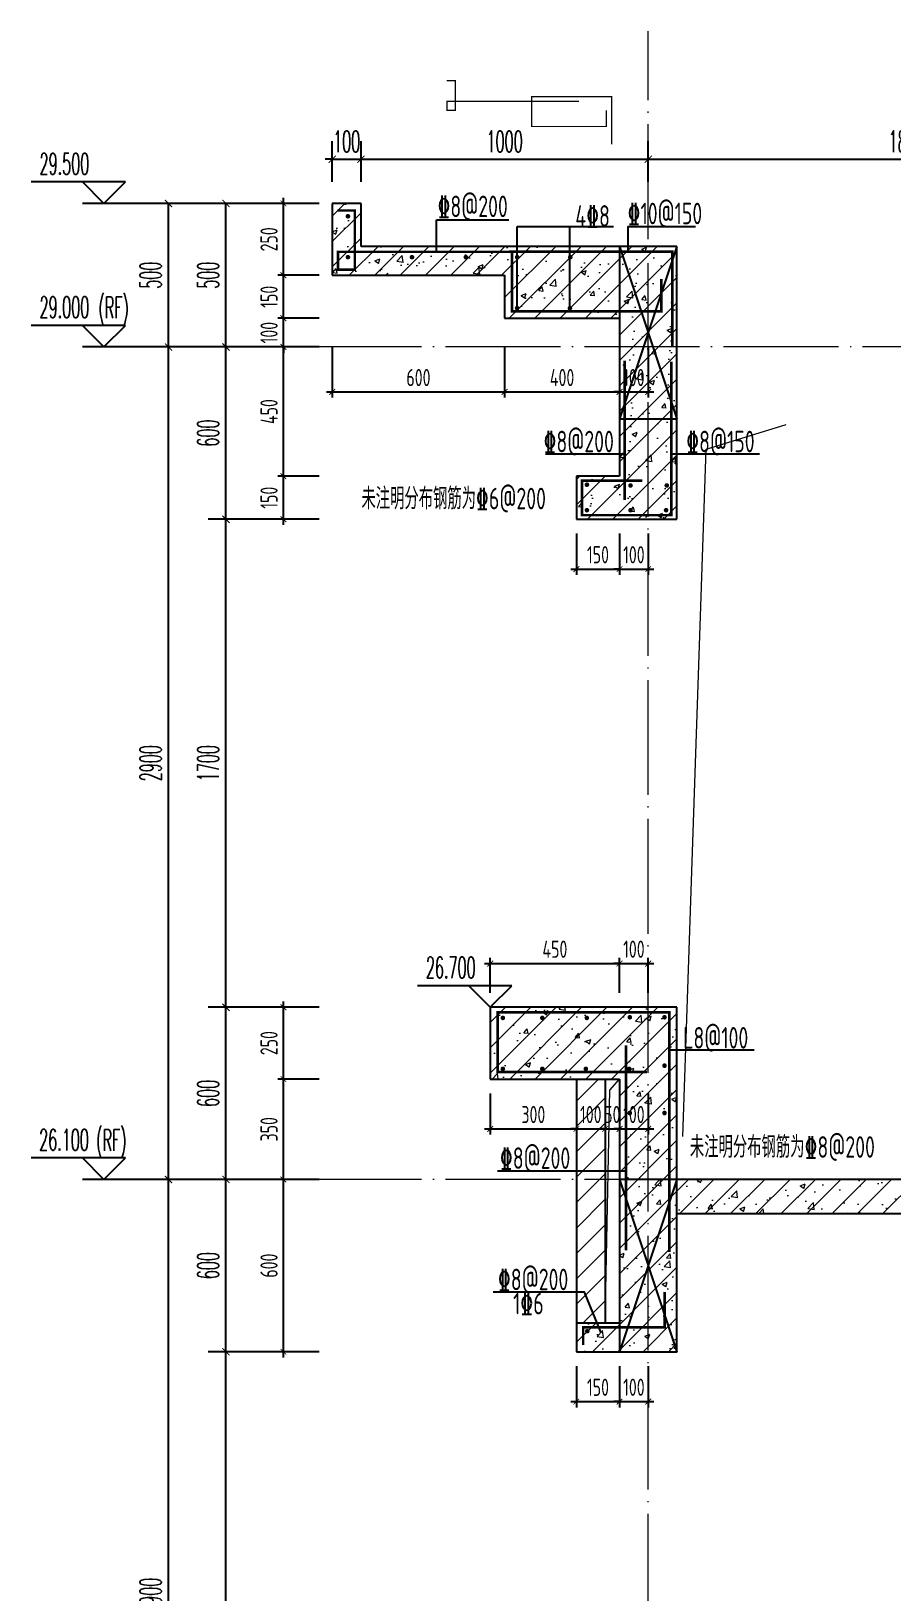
# Model space of a CAD drawing. Extents: x 826826 to 1642106, y -156213 to 399140.
# Drawn here: x 1521143 to 1524139, y 300830 to 306266 of the extents above; entities that cross this region are included whole.
import ezdxf

# ---------------------------------------------------------------- set-up
doc = ezdxf.new("R2010")
doc.units = 0
doc.header["$LTSCALE"] = 1000
doc.linetypes.add('DOTE', pattern=[2.42, 2, -0.2, 0.02, -0.2])
doc.layers.get('0').update_dxf_attribs({"linetype": 'CONTINUOUS'})
doc.layers.get('DEFPOINTS').update_dxf_attribs({"linetype": 'CONTINUOUS'})
for name, color, linetype in [('DIM', 2, 'CONTINUOUS'), ('DIM_ELEV', 3, 'CONTINUOUS'), ('PUB_DIM', 3, 'CONTINUOUS'), ('PUB_TEXT', 2, 'CONTINUOUS'), ('REIN', 6, 'CONTINUOUS'), ('S-大样-砼线', 7, 'CONTINUOUS'), ('S-引出线', 40, 'CONTINUOUS'), ('TEXT', 2, 'CONTINUOUS'), ('WALL', 5, 'CONTINUOUS')]:
    doc.layers.add(name, color=color, linetype=linetype)
for name, color, linetype, lineweight in [('DOTE', 251, 'DOTE', 9), ('PUB_HATCH', 8, 'CONTINUOUS', 9), ('立面-洞口示意', 152, 'CONTINUOUS', 13)]:
    doc.layers.add(name, color=color, linetype=linetype, lineweight=lineweight)
doc.styles.add('_TCH_DIM', font='SIMPLEX.shx', dxfattribs={"width": 0.7, "bigfont": 'GBCBIG.shx'})
doc.styles.add('_TCH_DIM_T3', font='SIMPLEX.shx', dxfattribs={"width": 0.494118, "bigfont": 'GBCBIG.shx'})
doc.styles.add('TSSD_DIMENSION', font='Tssdeng.shx', dxfattribs={"width": 0.7, "bigfont": 'tssdchn.shx'})
doc.styles.add('TSSD_REIN', font='tssdeng.shx', dxfattribs={"width": 0.7, "height": 300, "bigfont": 'tssdchn.shx'})
doc.dimstyles.new('_TCH_ARCH&&25', dxfattribs={"dimtxt": 74.375, "dimasz": 25, "dimexe": 62.5, "dimexo": 75, "dimgap": 25, "dimtad": 1, "dimdec": 0, "dimzin": 0, "dimdsep": 46, "dimtxsty": '_TCH_DIM_T3', "dimblk": 'ARCHTICK', "dimcen": 0.09, "dimclrt": 7, "dimazin": 0, "dimtfac": 1, "dimtdec": 0, "dimtix": 1, "dimtmove": 2, "dimatfit": 3, "dimldrblk": 'ARCHTICK', "dimfxl": 0, "dimtolj": 1, "dimtzin": 0, "dimarcsym": 0})
doc.dimstyles.new('TSSD_20_20', dxfattribs={"dimtxt": 60, "dimasz": 20, "dimexe": 20, "dimexo": 50, "dimgap": 20, "dimtad": 1, "dimdec": 0, "dimzin": 0, "dimdsep": 46, "dimtxsty": 'TSSD_DIMENSION', "dimblk": 'ARCHTICK', "dimblk1": 'ARCHTICK', "dimblk2": 'ARCHTICK', "dimcen": 0, "dimdle": 20, "dimclrt": 7, "dimadec": 0, "dimazin": 0, "dimtfac": 1, "dimtdec": 0, "dimtix": 1, "dimtmove": 2, "dimatfit": 3, "dimfxl": 0, "dimtolj": 1, "dimtzin": 0, "dimarcsym": 0})
pattern_1 = [(45, (689015.794, 456209.414), (-44.194174, 44.194174), []), (50, (689015.8, 456209.41), (179.315046, -15.688034), [18.75, -206.25]), (355, (689015.8, 456209.41), (-34.687833, 188.048033), [15, -165]), (100.4514, (689030.74, 456208.1), (144.627345, 172.359886), [15.935047, -175.285528]), (46.1842, (689015.8, 456259.41), (266.81026, -41.379754), [28.125, -309.375]), (96.6356, (689038.03, 456255.97), (233.66568, 243.52947), [23.90257, -262.92825]), (351.1842, (689015.8, 456259.41), (233.66549, 243.52965), [22.5, -247.5]), (21, (689040.8, 456246.91), (149.226763, -100.654723), [18.75, -206.25]), (326, (689040.8, 456246.91), (60.828833, 181.28751), [15, -165]), (71.4514, (689053.23, 456238.53), (210.055657, 80.632624), [15.935047, -175.285528]), (37.5, (689015.794, 456209.414), (3.039964, 83.2234635), [0, -163, 0, -167.5, 0, -165.625]), (7.5, (689015.79, 456209.41), (65.767384, 98.602928), [0, -95.5, 0, -159.25, 0, -63.125]), (327.5, (688960.044, 456209.414), (133.455609, -5.638718), [0, -62.5, 0, -195, 0, -258.75]), (317.5, (688935.04, 456209.41), (145.796542, 25.026246), [0, -81.25, 0, -129.5, 0, -183.75])]

# ---------------------------------------------------------------- blocks, each defined once
blk = doc.blocks.new('A$C5C8026AD')
at = {"layer": 'DIM_ELEV'}
for p, q in [((-150, 9275), (-478, 9275)), ((-225, 9200), (-300, 9275)), ((-225, 9200), (-150, 9275)), ((200, 9200), (-300, 9200)), ((-150, 8775), (-478, 8775)), ((-225, 8700), (-300, 8775)), ((-225, 8700), (-150, 8775)), ((200, 8700), (-300, 8700)), ((-150, 5875), (-478, 5875)), ((-225, 5800), (-300, 5875)), ((-225, 5800), (-150, 5875)), ((200, 5800), (-300, 5800))]:
    blk.add_line(p, q, dxfattribs=at)
at = {"layer": 'PUB_TEXT', "style": '_TCH_DIM', "width": 0.494118}
for s, p in [('29.500', (-449.1, 9301.3)), ('29.000', (-449.1, 8801.3)), ('(RF)', (-243.7, 8800)), ('(RF)', (-251.8, 5900)), ('26.100', (-450.5, 5901.3))]:
    blk.add_text(s, height=74.38, dxfattribs=at).set_placement(p)
blk = doc.blocks.new('_ArchTick')
at = {"color": 0, "linetype": 'ByBlock', "const_width": 0.15}
blk.add_lwpolyline([(-0.5, -0.5), (0.5, 0.5)], dxfattribs=at)
blk = doc.blocks.new('*D1972')
at = {"layer": 'DEFPOINTS', "color": 0}
for p in [(1523041, 304566.4), (1523191, 304566.4), (1523191, 304392.7)]:
    blk.add_point(p, dxfattribs=at)
at = {"layer": 'DIM', "color": 0, "lineweight": -2}
for p, q in [((1523041, 304516.4), (1523041, 304372.7)), ((1523191, 304516.4), (1523191, 304372.7)), ((1523021, 304392.7), (1523211, 304392.7))]:
    blk.add_line(p, q, dxfattribs=at)
at = {"layer": 'DIM', "color": 0, "lineweight": -2, "xscale": 20, "yscale": 20, "zscale": 20, "rotation": 180}
blk.add_blockref('_ArchTick', (1523041, 304392.7), dxfattribs=at)
at = {"layer": 'DIM', "color": 0, "lineweight": -2, "xscale": 20, "yscale": 20, "zscale": 20}
blk.add_blockref('_ArchTick', (1523191, 304392.7), dxfattribs=at)
at = {"layer": 'DIM', "color": 7, "insert": (1523116, 304442.7), "char_height": 60, "attachment_point": 5, "style": 'TSSD_DIMENSION'}
blk.add_mtext('\\A1;150', dxfattribs=at)
blk = doc.blocks.new('*D1973')
at = {"layer": 'DEFPOINTS', "color": 0}
for p in [(1523191, 304566.4), (1523291, 304566.4), (1523291, 304392.7)]:
    blk.add_point(p, dxfattribs=at)
at = {"layer": 'DIM', "color": 0, "lineweight": -2}
for p, q in [((1523191, 304516.4), (1523191, 304372.7)), ((1523291, 304516.4), (1523291, 304372.7)), ((1523191, 304392.7), (1523171, 304392.7)), ((1523191, 304392.7), (1523291, 304392.7)), ((1523291, 304392.7), (1523311, 304392.7))]:
    blk.add_line(p, q, dxfattribs=at)
at = {"layer": 'DIM', "color": 0, "lineweight": -2, "xscale": 20, "yscale": 20, "zscale": 20}
blk.add_blockref('_ArchTick', (1523191, 304392.7), dxfattribs=at)
at = {"layer": 'DIM', "color": 0, "lineweight": -2, "xscale": 20, "yscale": 20, "zscale": 20, "rotation": 180}
blk.add_blockref('_ArchTick', (1523291, 304392.7), dxfattribs=at)
at = {"layer": 'DIM', "color": 7, "insert": (1523241, 304442.7), "char_height": 60, "attachment_point": 5, "style": 'TSSD_DIMENSION'}
blk.add_mtext('\\A1;100', dxfattribs=at)
blk = doc.blocks.new('*D1974')
at = {"layer": 'DEFPOINTS', "color": 0}
for p in [(1522291, 305820.5), (1522191, 305666.4), (1522291, 305666.4)]:
    blk.add_point(p, dxfattribs=at)
at = {"layer": 'PUB_DIM', "color": 0, "lineweight": -2}
for p, q in [((1522191, 305741.4), (1522191, 305883)), ((1522291, 305741.4), (1522291, 305883)), ((1522191, 305820.5), (1522166, 305820.5)), ((1522191, 305820.5), (1522291, 305820.5)), ((1522291, 305820.5), (1522316, 305820.5))]:
    blk.add_line(p, q, dxfattribs=at)
at = {"layer": 'PUB_DIM', "color": 0, "lineweight": -2, "xscale": 25, "yscale": 25, "zscale": 25}
blk.add_blockref('_ArchTick', (1522191, 305820.5), dxfattribs=at)
at = {"layer": 'PUB_DIM', "color": 0, "lineweight": -2, "xscale": 25, "yscale": 25, "zscale": 25, "rotation": 180}
blk.add_blockref('_ArchTick', (1522291, 305820.5), dxfattribs=at)
at = {"layer": 'PUB_DIM', "color": 7, "insert": (1522241, 305882.7), "char_height": 74.38, "attachment_point": 5, "style": '_TCH_DIM_T3'}
blk.add_mtext('\\A1;100', dxfattribs=at)
blk = doc.blocks.new('*D1975')
at = {"layer": 'DEFPOINTS', "color": 0}
for p in [(1523291, 305820.5), (1522291, 305666.4), (1523291, 305666.4)]:
    blk.add_point(p, dxfattribs=at)
at = {"layer": 'PUB_DIM', "color": 0, "lineweight": -2}
for p, q in [((1522291, 305741.4), (1522291, 305883)), ((1523291, 305741.4), (1523291, 305883)), ((1522291, 305820.5), (1523291, 305820.5))]:
    blk.add_line(p, q, dxfattribs=at)
at = {"layer": 'PUB_DIM', "color": 0, "lineweight": -2, "xscale": 25, "yscale": 25, "zscale": 25, "rotation": 180}
blk.add_blockref('_ArchTick', (1522291, 305820.5), dxfattribs=at)
at = {"layer": 'PUB_DIM', "color": 0, "lineweight": -2, "xscale": 25, "yscale": 25, "zscale": 25}
blk.add_blockref('_ArchTick', (1523291, 305820.5), dxfattribs=at)
at = {"layer": 'PUB_DIM', "color": 7, "insert": (1522791, 305882.7), "char_height": 74.38, "attachment_point": 5, "style": '_TCH_DIM_T3'}
blk.add_mtext('\\A1;1000', dxfattribs=at)
blk = doc.blocks.new('*D1976')
at = {"layer": 'DEFPOINTS', "color": 0}
for p in [(1525091, 305820.5), (1523291, 305666.4), (1525091, 305666.4)]:
    blk.add_point(p, dxfattribs=at)
at = {"layer": 'PUB_DIM', "color": 0, "lineweight": -2}
for p, q in [((1523291, 305741.4), (1523291, 305883)), ((1525091, 305741.4), (1525091, 305883)), ((1523291, 305820.5), (1525091, 305820.5))]:
    blk.add_line(p, q, dxfattribs=at)
at = {"layer": 'PUB_DIM', "color": 0, "lineweight": -2, "xscale": 25, "yscale": 25, "zscale": 25, "rotation": 180}
blk.add_blockref('_ArchTick', (1523291, 305820.5), dxfattribs=at)
at = {"layer": 'PUB_DIM', "color": 0, "lineweight": -2, "xscale": 25, "yscale": 25, "zscale": 25}
blk.add_blockref('_ArchTick', (1525091, 305820.5), dxfattribs=at)
at = {"layer": 'PUB_DIM', "color": 7, "insert": (1524191, 305882.7), "char_height": 74.38, "attachment_point": 5, "style": '_TCH_DIM_T3'}
blk.add_mtext('\\A1;1800', dxfattribs=at)
blk = doc.blocks.new('*D1977')
at = {"layer": 'DEFPOINTS', "color": 0}
for p in [(1522191, 305216.4), (1522791, 305216.4), (1522791, 305009.9)]:
    blk.add_point(p, dxfattribs=at)
at = {"layer": 'DIM', "color": 0, "lineweight": -2}
for p, q in [((1522191, 305166.4), (1522191, 304989.9)), ((1522791, 305166.4), (1522791, 304989.9)), ((1522171, 305009.9), (1522811, 305009.9))]:
    blk.add_line(p, q, dxfattribs=at)
at = {"layer": 'DIM', "color": 0, "lineweight": -2, "xscale": 20, "yscale": 20, "zscale": 20, "rotation": 180}
blk.add_blockref('_ArchTick', (1522191, 305009.9), dxfattribs=at)
at = {"layer": 'DIM', "color": 0, "lineweight": -2, "xscale": 20, "yscale": 20, "zscale": 20}
blk.add_blockref('_ArchTick', (1522791, 305009.9), dxfattribs=at)
at = {"layer": 'DIM', "color": 7, "insert": (1522491, 305059.9), "char_height": 60, "attachment_point": 5, "style": 'TSSD_DIMENSION'}
blk.add_mtext('\\A1;600', dxfattribs=at)
blk = doc.blocks.new('*D1978')
at = {"layer": 'DEFPOINTS', "color": 0}
for p in [(1522791, 305216.4), (1523191, 305216.4), (1523191, 305009.9)]:
    blk.add_point(p, dxfattribs=at)
at = {"layer": 'DIM', "color": 0, "lineweight": -2}
for p, q in [((1522791, 305166.4), (1522791, 304989.9)), ((1523191, 305166.4), (1523191, 304989.9)), ((1522771, 305009.9), (1523211, 305009.9))]:
    blk.add_line(p, q, dxfattribs=at)
at = {"layer": 'DIM', "color": 0, "lineweight": -2, "xscale": 20, "yscale": 20, "zscale": 20, "rotation": 180}
blk.add_blockref('_ArchTick', (1522791, 305009.9), dxfattribs=at)
at = {"layer": 'DIM', "color": 0, "lineweight": -2, "xscale": 20, "yscale": 20, "zscale": 20}
blk.add_blockref('_ArchTick', (1523191, 305009.9), dxfattribs=at)
at = {"layer": 'DIM', "color": 7, "insert": (1522991, 305059.9), "char_height": 60, "attachment_point": 5, "style": 'TSSD_DIMENSION'}
blk.add_mtext('\\A1;400', dxfattribs=at)
blk = doc.blocks.new('*D1979')
at = {"layer": 'DEFPOINTS', "color": 0}
for p in [(1523191, 305216.4), (1523291, 305216.4), (1523291, 305009.9)]:
    blk.add_point(p, dxfattribs=at)
at = {"layer": 'DIM', "color": 0, "lineweight": -2}
for p, q in [((1523191, 305166.4), (1523191, 304989.9)), ((1523291, 305166.4), (1523291, 304989.9)), ((1523191, 305009.9), (1523171, 305009.9)), ((1523191, 305009.9), (1523291, 305009.9)), ((1523291, 305009.9), (1523311, 305009.9))]:
    blk.add_line(p, q, dxfattribs=at)
at = {"layer": 'DIM', "color": 0, "lineweight": -2, "xscale": 20, "yscale": 20, "zscale": 20}
blk.add_blockref('_ArchTick', (1523191, 305009.9), dxfattribs=at)
at = {"layer": 'DIM', "color": 0, "lineweight": -2, "xscale": 20, "yscale": 20, "zscale": 20, "rotation": 180}
blk.add_blockref('_ArchTick', (1523291, 305009.9), dxfattribs=at)
at = {"layer": 'DIM', "color": 7, "insert": (1523241, 305059.9), "char_height": 60, "attachment_point": 5, "style": 'TSSD_DIMENSION'}
blk.add_mtext('\\A1;100', dxfattribs=at)
blk = doc.blocks.new('*D1980')
at = {"layer": 'DEFPOINTS', "color": 0}
for p in [(1523191, 303018.7), (1522741, 302866.4), (1523191, 302866.4)]:
    blk.add_point(p, dxfattribs=at)
at = {"layer": 'DIM', "color": 0, "lineweight": -2}
for p, q in [((1522721, 303018.7), (1523211, 303018.7)), ((1522741, 302916.4), (1522741, 303038.7)), ((1523191, 302916.4), (1523191, 303038.7))]:
    blk.add_line(p, q, dxfattribs=at)
at = {"layer": 'DIM', "color": 0, "lineweight": -2, "xscale": 20, "yscale": 20, "zscale": 20, "rotation": 180}
blk.add_blockref('_ArchTick', (1522741, 303018.7), dxfattribs=at)
at = {"layer": 'DIM', "color": 0, "lineweight": -2, "xscale": 20, "yscale": 20, "zscale": 20}
blk.add_blockref('_ArchTick', (1523191, 303018.7), dxfattribs=at)
at = {"layer": 'DIM', "color": 7, "insert": (1522966, 303068.7), "char_height": 60, "attachment_point": 5, "style": 'TSSD_DIMENSION'}
blk.add_mtext('\\A1;450', dxfattribs=at)
blk = doc.blocks.new('*D1981')
at = {"layer": 'DEFPOINTS', "color": 0}
for p in [(1523291, 303018.7), (1523191, 302866.4), (1523291, 302866.4)]:
    blk.add_point(p, dxfattribs=at)
at = {"layer": 'DIM', "color": 0, "lineweight": -2}
for p, q in [((1523191, 303018.7), (1523171, 303018.7)), ((1523191, 302916.4), (1523191, 303038.7)), ((1523191, 303018.7), (1523291, 303018.7)), ((1523291, 302916.4), (1523291, 303038.7)), ((1523291, 303018.7), (1523311, 303018.7))]:
    blk.add_line(p, q, dxfattribs=at)
at = {"layer": 'DIM', "color": 0, "lineweight": -2, "xscale": 20, "yscale": 20, "zscale": 20}
blk.add_blockref('_ArchTick', (1523191, 303018.7), dxfattribs=at)
at = {"layer": 'DIM', "color": 0, "lineweight": -2, "xscale": 20, "yscale": 20, "zscale": 20, "rotation": 180}
blk.add_blockref('_ArchTick', (1523291, 303018.7), dxfattribs=at)
at = {"layer": 'DIM', "color": 7, "insert": (1523241, 303068.7), "char_height": 60, "attachment_point": 5, "style": 'TSSD_DIMENSION'}
blk.add_mtext('\\A1;100', dxfattribs=at)
blk = doc.blocks.new('*D1982')
at = {"layer": 'DEFPOINTS', "color": 0}
for p in [(1522020.8, 305666.4), (1522195.4, 305666.4), (1522195.4, 305416.4)]:
    blk.add_point(p, dxfattribs=at)
at = {"layer": 'DIM', "color": 0, "lineweight": -2}
for p, q in [((1522020.8, 305396.4), (1522020.8, 305686.4)), ((1522145.4, 305666.4), (1522000.8, 305666.4)), ((1522145.4, 305416.4), (1522000.8, 305416.4))]:
    blk.add_line(p, q, dxfattribs=at)
at = {"layer": 'DIM', "color": 0, "lineweight": -2, "xscale": 20, "yscale": 20, "zscale": 20}
for p, rotation in [((1522020.8, 305666.4), 90), ((1522020.8, 305416.4), 270)]:
    blk.add_blockref('_ArchTick', p, dxfattribs=dict(at, rotation=rotation))
at = {"layer": 'DIM', "color": 7, "insert": (1521970.8, 305541.4), "char_height": 60, "attachment_point": 5, "rotation": 90, "style": 'TSSD_DIMENSION'}
blk.add_mtext('\\A1;250', dxfattribs=at)
blk = doc.blocks.new('*D1983')
at = {"layer": 'DEFPOINTS', "color": 0}
for p in [(1522020.8, 305416.4), (1522195.4, 305416.4), (1522195.4, 305266.4)]:
    blk.add_point(p, dxfattribs=at)
at = {"layer": 'DIM', "color": 0, "lineweight": -2}
for p, q in [((1522145.4, 305416.4), (1522000.8, 305416.4)), ((1522020.8, 305246.4), (1522020.8, 305436.4)), ((1522145.4, 305266.4), (1522000.8, 305266.4))]:
    blk.add_line(p, q, dxfattribs=at)
at = {"layer": 'DIM', "color": 0, "lineweight": -2, "xscale": 20, "yscale": 20, "zscale": 20}
for p, rotation in [((1522020.8, 305416.4), 90), ((1522020.8, 305266.4), 270)]:
    blk.add_blockref('_ArchTick', p, dxfattribs=dict(at, rotation=rotation))
at = {"layer": 'DIM', "color": 7, "insert": (1521970.8, 305341.4), "char_height": 60, "attachment_point": 5, "rotation": 90, "style": 'TSSD_DIMENSION'}
blk.add_mtext('\\A1;150', dxfattribs=at)
blk = doc.blocks.new('*D1984')
at = {"layer": 'DEFPOINTS', "color": 0}
for p in [(1522020.8, 305266.4), (1522195.4, 305266.4), (1522195.4, 305166.4)]:
    blk.add_point(p, dxfattribs=at)
at = {"layer": 'DIM', "color": 0, "lineweight": -2}
for p, q in [((1522145.4, 305266.4), (1522000.8, 305266.4)), ((1522020.8, 305266.4), (1522020.8, 305286.4)), ((1522020.8, 305166.4), (1522020.8, 305266.4)), ((1522145.4, 305166.4), (1522000.8, 305166.4)), ((1522020.8, 305166.4), (1522020.8, 305146.4))]:
    blk.add_line(p, q, dxfattribs=at)
at = {"layer": 'DIM', "color": 0, "lineweight": -2, "xscale": 20, "yscale": 20, "zscale": 20}
for p, rotation in [((1522020.8, 305266.4), 270), ((1522020.8, 305166.4), 90)]:
    blk.add_blockref('_ArchTick', p, dxfattribs=dict(at, rotation=rotation))
at = {"layer": 'DIM', "color": 7, "insert": (1521970.8, 305216.4), "char_height": 60, "attachment_point": 5, "rotation": 90, "style": 'TSSD_DIMENSION'}
blk.add_mtext('\\A1;100', dxfattribs=at)
blk = doc.blocks.new('*D1985')
at = {"layer": 'DEFPOINTS', "color": 0}
for p in [(1522020.8, 305166.4), (1522195.4, 305166.4), (1522195.4, 304716.4)]:
    blk.add_point(p, dxfattribs=at)
at = {"layer": 'DIM', "color": 0, "lineweight": -2}
for p, q in [((1522020.8, 304696.4), (1522020.8, 305186.4)), ((1522145.4, 305166.4), (1522000.8, 305166.4)), ((1522145.4, 304716.4), (1522000.8, 304716.4))]:
    blk.add_line(p, q, dxfattribs=at)
at = {"layer": 'DIM', "color": 0, "lineweight": -2, "xscale": 20, "yscale": 20, "zscale": 20}
for p, rotation in [((1522020.8, 305166.4), 90), ((1522020.8, 304716.4), 270)]:
    blk.add_blockref('_ArchTick', p, dxfattribs=dict(at, rotation=rotation))
at = {"layer": 'DIM', "color": 7, "insert": (1521970.8, 304941.4), "char_height": 60, "attachment_point": 5, "rotation": 90, "style": 'TSSD_DIMENSION'}
blk.add_mtext('\\A1;450', dxfattribs=at)
blk = doc.blocks.new('*D1986')
at = {"layer": 'DEFPOINTS', "color": 0}
for p in [(1522020.8, 304716.4), (1522195.4, 304716.4), (1522195.4, 304566.4)]:
    blk.add_point(p, dxfattribs=at)
at = {"layer": 'DIM', "color": 0, "lineweight": -2}
for p, q in [((1522145.4, 304716.4), (1522000.8, 304716.4)), ((1522020.8, 304546.4), (1522020.8, 304736.4)), ((1522145.4, 304566.4), (1522000.8, 304566.4))]:
    blk.add_line(p, q, dxfattribs=at)
at = {"layer": 'DIM', "color": 0, "lineweight": -2, "xscale": 20, "yscale": 20, "zscale": 20}
for p, rotation in [((1522020.8, 304716.4), 90), ((1522020.8, 304566.4), 270)]:
    blk.add_blockref('_ArchTick', p, dxfattribs=dict(at, rotation=rotation))
at = {"layer": 'DIM', "color": 7, "insert": (1521970.8, 304641.4), "char_height": 60, "attachment_point": 5, "rotation": 90, "style": 'TSSD_DIMENSION'}
blk.add_mtext('\\A1;150', dxfattribs=at)
blk = doc.blocks.new('*D1987')
at = {"layer": 'DEFPOINTS', "color": 0}
for p in [(1522741, 302616.4), (1523041, 302616.4), (1523041, 302442.7)]:
    blk.add_point(p, dxfattribs=at)
at = {"layer": 'DIM', "color": 0, "lineweight": -2}
for p, q in [((1522741, 302566.4), (1522741, 302422.7)), ((1523041, 302566.4), (1523041, 302422.7)), ((1522721, 302442.7), (1523061, 302442.7))]:
    blk.add_line(p, q, dxfattribs=at)
at = {"layer": 'DIM', "color": 0, "lineweight": -2, "xscale": 20, "yscale": 20, "zscale": 20, "rotation": 180}
blk.add_blockref('_ArchTick', (1522741, 302442.7), dxfattribs=at)
at = {"layer": 'DIM', "color": 0, "lineweight": -2, "xscale": 20, "yscale": 20, "zscale": 20}
blk.add_blockref('_ArchTick', (1523041, 302442.7), dxfattribs=at)
at = {"layer": 'DIM', "color": 7, "insert": (1522891, 302492.7), "char_height": 60, "attachment_point": 5, "style": 'TSSD_DIMENSION'}
blk.add_mtext('\\A1;300', dxfattribs=at)
blk = doc.blocks.new('*D1988')
at = {"layer": 'DEFPOINTS', "color": 0}
for p in [(1523041, 302616.4), (1523141, 302616.4), (1523141, 302442.7)]:
    blk.add_point(p, dxfattribs=at)
at = {"layer": 'DIM', "color": 0, "lineweight": -2}
for p, q in [((1523041, 302566.4), (1523041, 302422.7)), ((1523141, 302566.4), (1523141, 302422.7)), ((1523041, 302442.7), (1523021, 302442.7)), ((1523041, 302442.7), (1523141, 302442.7)), ((1523141, 302442.7), (1523161, 302442.7))]:
    blk.add_line(p, q, dxfattribs=at)
at = {"layer": 'DIM', "color": 0, "lineweight": -2, "xscale": 20, "yscale": 20, "zscale": 20}
blk.add_blockref('_ArchTick', (1523041, 302442.7), dxfattribs=at)
at = {"layer": 'DIM', "color": 0, "lineweight": -2, "xscale": 20, "yscale": 20, "zscale": 20, "rotation": 180}
blk.add_blockref('_ArchTick', (1523141, 302442.7), dxfattribs=at)
at = {"layer": 'DIM', "color": 7, "insert": (1523091, 302492.7), "char_height": 60, "attachment_point": 5, "style": 'TSSD_DIMENSION'}
blk.add_mtext('\\A1;100', dxfattribs=at)
blk = doc.blocks.new('*D1989')
at = {"layer": 'DEFPOINTS', "color": 0}
for p in [(1523141, 302616.4), (1523191, 302616.4), (1523191, 302442.7)]:
    blk.add_point(p, dxfattribs=at)
at = {"layer": 'DIM', "color": 0, "lineweight": -2}
for p, q in [((1523141, 302566.4), (1523141, 302422.7)), ((1523191, 302566.4), (1523191, 302422.7)), ((1523141, 302442.7), (1523121, 302442.7)), ((1523141, 302442.7), (1523191, 302442.7)), ((1523191, 302442.7), (1523211, 302442.7))]:
    blk.add_line(p, q, dxfattribs=at)
at = {"layer": 'DIM', "color": 0, "lineweight": -2, "xscale": 20, "yscale": 20, "zscale": 20}
blk.add_blockref('_ArchTick', (1523141, 302442.7), dxfattribs=at)
at = {"layer": 'DIM', "color": 0, "lineweight": -2, "xscale": 20, "yscale": 20, "zscale": 20, "rotation": 180}
blk.add_blockref('_ArchTick', (1523191, 302442.7), dxfattribs=at)
at = {"layer": 'DIM', "color": 7, "insert": (1523166, 302492.7), "char_height": 60, "attachment_point": 5, "style": 'TSSD_DIMENSION'}
blk.add_mtext('\\A1;50', dxfattribs=at)
blk = doc.blocks.new('*D1990')
at = {"layer": 'DEFPOINTS', "color": 0}
for p in [(1523191, 302616.4), (1523291, 302616.4), (1523291, 302442.7)]:
    blk.add_point(p, dxfattribs=at)
at = {"layer": 'DIM', "color": 0, "lineweight": -2}
for p, q in [((1523191, 302566.4), (1523191, 302422.7)), ((1523291, 302566.4), (1523291, 302422.7)), ((1523191, 302442.7), (1523171, 302442.7)), ((1523191, 302442.7), (1523291, 302442.7)), ((1523291, 302442.7), (1523311, 302442.7))]:
    blk.add_line(p, q, dxfattribs=at)
at = {"layer": 'DIM', "color": 0, "lineweight": -2, "xscale": 20, "yscale": 20, "zscale": 20}
blk.add_blockref('_ArchTick', (1523191, 302442.7), dxfattribs=at)
at = {"layer": 'DIM', "color": 0, "lineweight": -2, "xscale": 20, "yscale": 20, "zscale": 20, "rotation": 180}
blk.add_blockref('_ArchTick', (1523291, 302442.7), dxfattribs=at)
at = {"layer": 'DIM', "color": 7, "insert": (1523241, 302492.7), "char_height": 60, "attachment_point": 5, "style": 'TSSD_DIMENSION'}
blk.add_mtext('\\A1;100', dxfattribs=at)
blk = doc.blocks.new('*D1991')
at = {"layer": 'DEFPOINTS', "color": 0}
for p in [(1523041, 301666.4), (1523191, 301666.4), (1523191, 301492.7)]:
    blk.add_point(p, dxfattribs=at)
at = {"layer": 'DIM', "color": 0, "lineweight": -2}
for p, q in [((1523041, 301616.4), (1523041, 301472.7)), ((1523191, 301616.4), (1523191, 301472.7)), ((1523021, 301492.7), (1523211, 301492.7))]:
    blk.add_line(p, q, dxfattribs=at)
at = {"layer": 'DIM', "color": 0, "lineweight": -2, "xscale": 20, "yscale": 20, "zscale": 20, "rotation": 180}
blk.add_blockref('_ArchTick', (1523041, 301492.7), dxfattribs=at)
at = {"layer": 'DIM', "color": 0, "lineweight": -2, "xscale": 20, "yscale": 20, "zscale": 20}
blk.add_blockref('_ArchTick', (1523191, 301492.7), dxfattribs=at)
at = {"layer": 'DIM', "color": 7, "insert": (1523116, 301542.7), "char_height": 60, "attachment_point": 5, "style": 'TSSD_DIMENSION'}
blk.add_mtext('\\A1;150', dxfattribs=at)
blk = doc.blocks.new('*D1992')
at = {"layer": 'DEFPOINTS', "color": 0}
for p in [(1523191, 301666.4), (1523291, 301666.4), (1523291, 301492.7)]:
    blk.add_point(p, dxfattribs=at)
at = {"layer": 'DIM', "color": 0, "lineweight": -2}
for p, q in [((1523191, 301616.4), (1523191, 301472.7)), ((1523291, 301616.4), (1523291, 301472.7)), ((1523191, 301492.7), (1523171, 301492.7)), ((1523191, 301492.7), (1523291, 301492.7)), ((1523291, 301492.7), (1523311, 301492.7))]:
    blk.add_line(p, q, dxfattribs=at)
at = {"layer": 'DIM', "color": 0, "lineweight": -2, "xscale": 20, "yscale": 20, "zscale": 20}
blk.add_blockref('_ArchTick', (1523191, 301492.7), dxfattribs=at)
at = {"layer": 'DIM', "color": 0, "lineweight": -2, "xscale": 20, "yscale": 20, "zscale": 20, "rotation": 180}
blk.add_blockref('_ArchTick', (1523291, 301492.7), dxfattribs=at)
at = {"layer": 'DIM', "color": 7, "insert": (1523241, 301542.7), "char_height": 60, "attachment_point": 5, "style": 'TSSD_DIMENSION'}
blk.add_mtext('\\A1;100', dxfattribs=at)
blk = doc.blocks.new('*D1994')
at = {"layer": 'DEFPOINTS', "color": 0}
for p in [(1522020.8, 302866.4), (1522195.4, 302866.4), (1522195.4, 302616.4)]:
    blk.add_point(p, dxfattribs=at)
at = {"layer": 'DIM', "color": 0, "lineweight": -2}
for p, q in [((1522145.4, 302866.4), (1522000.8, 302866.4)), ((1522020.8, 302596.4), (1522020.8, 302886.4)), ((1522145.4, 302616.4), (1522000.8, 302616.4))]:
    blk.add_line(p, q, dxfattribs=at)
at = {"layer": 'DIM', "color": 0, "lineweight": -2, "xscale": 20, "yscale": 20, "zscale": 20}
for p, rotation in [((1522020.8, 302866.4), 90), ((1522020.8, 302616.4), 270)]:
    blk.add_blockref('_ArchTick', p, dxfattribs=dict(at, rotation=rotation))
at = {"layer": 'DIM', "color": 7, "insert": (1521970.8, 302741.4), "char_height": 60, "attachment_point": 5, "rotation": 90, "style": 'TSSD_DIMENSION'}
blk.add_mtext('\\A1;250', dxfattribs=at)
blk = doc.blocks.new('*D1995')
at = {"layer": 'DEFPOINTS', "color": 0}
for p in [(1522020.8, 302616.4), (1522195.4, 302616.4), (1522195.4, 302266.4)]:
    blk.add_point(p, dxfattribs=at)
at = {"layer": 'DIM', "color": 0, "lineweight": -2}
for p, q in [((1522020.8, 302246.4), (1522020.8, 302636.4)), ((1522145.4, 302616.4), (1522000.8, 302616.4)), ((1522145.4, 302266.4), (1522000.8, 302266.4))]:
    blk.add_line(p, q, dxfattribs=at)
at = {"layer": 'DIM', "color": 0, "lineweight": -2, "xscale": 20, "yscale": 20, "zscale": 20}
for p, rotation in [((1522020.8, 302616.4), 90), ((1522020.8, 302266.4), 270)]:
    blk.add_blockref('_ArchTick', p, dxfattribs=dict(at, rotation=rotation))
at = {"layer": 'DIM', "color": 7, "insert": (1521970.8, 302441.4), "char_height": 60, "attachment_point": 5, "rotation": 90, "style": 'TSSD_DIMENSION'}
blk.add_mtext('\\A1;350', dxfattribs=at)
blk = doc.blocks.new('*D1996')
at = {"layer": 'DEFPOINTS', "color": 0}
for p in [(1522020.8, 302266.4), (1522195.4, 302266.4), (1522195.4, 301666.4)]:
    blk.add_point(p, dxfattribs=at)
at = {"layer": 'DIM', "color": 0, "lineweight": -2}
for p, q in [((1522145.4, 302266.4), (1522000.8, 302266.4)), ((1522020.8, 301646.4), (1522020.8, 302286.4)), ((1522145.4, 301666.4), (1522000.8, 301666.4))]:
    blk.add_line(p, q, dxfattribs=at)
at = {"layer": 'DIM', "color": 0, "lineweight": -2, "xscale": 20, "yscale": 20, "zscale": 20}
for p, rotation in [((1522020.8, 302266.4), 90), ((1522020.8, 301666.4), 270)]:
    blk.add_blockref('_ArchTick', p, dxfattribs=dict(at, rotation=rotation))
at = {"layer": 'DIM', "color": 7, "insert": (1521970.8, 301966.4), "char_height": 60, "attachment_point": 5, "rotation": 90, "style": 'TSSD_DIMENSION'}
blk.add_mtext('\\A1;600', dxfattribs=at)
blk = doc.blocks.new('*D2011')
at = {"layer": 'DEFPOINTS', "color": 0}
for p in [(1521820.8, 301666.4), (1522120.8, 301666.4), (1522120.8, 299466.4)]:
    blk.add_point(p, dxfattribs=at)
at = {"layer": 'PUB_DIM', "color": 0, "lineweight": -2}
for p, q in [((1522045.8, 301666.4), (1521758.3, 301666.4)), ((1521820.8, 299466.4), (1521820.8, 301666.4)), ((1522045.8, 299466.4), (1521758.3, 299466.4))]:
    blk.add_line(p, q, dxfattribs=at)
at = {"layer": 'PUB_DIM', "color": 0, "lineweight": -2, "xscale": 25, "yscale": 25, "zscale": 25}
for p, rotation in [((1521820.8, 301666.4), 90), ((1521820.8, 299466.4), 270)]:
    blk.add_blockref('_ArchTick', p, dxfattribs=dict(at, rotation=rotation))
at = {"layer": 'PUB_DIM', "color": 7, "insert": (1521758.6, 300566.4), "char_height": 74.38, "attachment_point": 5, "rotation": 90, "style": '_TCH_DIM_T3'}
blk.add_mtext('\\A1;2200', dxfattribs=at)
blk = doc.blocks.new('*D2012')
at = {"layer": 'DEFPOINTS', "color": 0}
for p in [(1521820.8, 302266.4), (1522120.8, 302266.4), (1522120.8, 301666.4)]:
    blk.add_point(p, dxfattribs=at)
at = {"layer": 'PUB_DIM', "color": 0, "lineweight": -2}
for p, q in [((1522045.8, 302266.4), (1521758.3, 302266.4)), ((1521820.8, 301666.4), (1521820.8, 302266.4)), ((1522045.8, 301666.4), (1521758.3, 301666.4))]:
    blk.add_line(p, q, dxfattribs=at)
at = {"layer": 'PUB_DIM', "color": 0, "lineweight": -2, "xscale": 25, "yscale": 25, "zscale": 25}
for p, rotation in [((1521820.8, 302266.4), 90), ((1521820.8, 301666.4), 270)]:
    blk.add_blockref('_ArchTick', p, dxfattribs=dict(at, rotation=rotation))
at = {"layer": 'PUB_DIM', "color": 7, "insert": (1521758.6, 301966.4), "char_height": 74.38, "attachment_point": 5, "rotation": 90, "style": '_TCH_DIM_T3'}
blk.add_mtext('\\A1;600', dxfattribs=at)
blk = doc.blocks.new('*D2013')
at = {"layer": 'DEFPOINTS', "color": 0}
for p in [(1521820.8, 302866.4), (1522120.8, 302866.4), (1522120.8, 302266.4)]:
    blk.add_point(p, dxfattribs=at)
at = {"layer": 'PUB_DIM', "color": 0, "lineweight": -2}
for p, q in [((1522045.8, 302866.4), (1521758.3, 302866.4)), ((1521820.8, 302266.4), (1521820.8, 302866.4)), ((1522045.8, 302266.4), (1521758.3, 302266.4))]:
    blk.add_line(p, q, dxfattribs=at)
at = {"layer": 'PUB_DIM', "color": 0, "lineweight": -2, "xscale": 25, "yscale": 25, "zscale": 25}
for p, rotation in [((1521820.8, 302866.4), 90), ((1521820.8, 302266.4), 270)]:
    blk.add_blockref('_ArchTick', p, dxfattribs=dict(at, rotation=rotation))
at = {"layer": 'PUB_DIM', "color": 7, "insert": (1521758.6, 302566.4), "char_height": 74.38, "attachment_point": 5, "rotation": 90, "style": '_TCH_DIM_T3'}
blk.add_mtext('\\A1;600', dxfattribs=at)
blk = doc.blocks.new('*D2014')
at = {"layer": 'DEFPOINTS', "color": 0}
for p in [(1521820.8, 304566.4), (1522120.8, 304566.4), (1522120.8, 302866.4)]:
    blk.add_point(p, dxfattribs=at)
at = {"layer": 'PUB_DIM', "color": 0, "lineweight": -2}
for p, q in [((1522045.8, 304566.4), (1521758.3, 304566.4)), ((1521820.8, 302866.4), (1521820.8, 304566.4)), ((1522045.8, 302866.4), (1521758.3, 302866.4))]:
    blk.add_line(p, q, dxfattribs=at)
at = {"layer": 'PUB_DIM', "color": 0, "lineweight": -2, "xscale": 25, "yscale": 25, "zscale": 25}
for p, rotation in [((1521820.8, 304566.4), 90), ((1521820.8, 302866.4), 270)]:
    blk.add_blockref('_ArchTick', p, dxfattribs=dict(at, rotation=rotation))
at = {"layer": 'PUB_DIM', "color": 7, "insert": (1521758.6, 303716.4), "char_height": 74.38, "attachment_point": 5, "rotation": 90, "style": '_TCH_DIM_T3'}
blk.add_mtext('\\A1;1700', dxfattribs=at)
blk = doc.blocks.new('*D2015')
at = {"layer": 'DEFPOINTS', "color": 0}
for p in [(1521820.8, 305166.4), (1522120.8, 305166.4), (1522120.8, 304566.4)]:
    blk.add_point(p, dxfattribs=at)
at = {"layer": 'PUB_DIM', "color": 0, "lineweight": -2}
for p, q in [((1522045.8, 305166.4), (1521758.3, 305166.4)), ((1521820.8, 304566.4), (1521820.8, 305166.4)), ((1522045.8, 304566.4), (1521758.3, 304566.4))]:
    blk.add_line(p, q, dxfattribs=at)
at = {"layer": 'PUB_DIM', "color": 0, "lineweight": -2, "xscale": 25, "yscale": 25, "zscale": 25}
for p, rotation in [((1521820.8, 305166.4), 90), ((1521820.8, 304566.4), 270)]:
    blk.add_blockref('_ArchTick', p, dxfattribs=dict(at, rotation=rotation))
at = {"layer": 'PUB_DIM', "color": 7, "insert": (1521758.6, 304866.4), "char_height": 74.38, "attachment_point": 5, "rotation": 90, "style": '_TCH_DIM_T3'}
blk.add_mtext('\\A1;600', dxfattribs=at)
blk = doc.blocks.new('*D2016')
at = {"layer": 'DEFPOINTS', "color": 0}
for p in [(1521820.8, 305666.4), (1522120.8, 305666.4), (1522120.8, 305166.4)]:
    blk.add_point(p, dxfattribs=at)
at = {"layer": 'PUB_DIM', "color": 0, "lineweight": -2}
for p, q in [((1522045.8, 305666.4), (1521758.3, 305666.4)), ((1521820.8, 305166.4), (1521820.8, 305666.4)), ((1522045.8, 305166.4), (1521758.3, 305166.4))]:
    blk.add_line(p, q, dxfattribs=at)
at = {"layer": 'PUB_DIM', "color": 0, "lineweight": -2, "xscale": 25, "yscale": 25, "zscale": 25}
for p, rotation in [((1521820.8, 305666.4), 90), ((1521820.8, 305166.4), 270)]:
    blk.add_blockref('_ArchTick', p, dxfattribs=dict(at, rotation=rotation))
at = {"layer": 'PUB_DIM', "color": 7, "insert": (1521758.6, 305416.4), "char_height": 74.38, "attachment_point": 5, "rotation": 90, "style": '_TCH_DIM_T3'}
blk.add_mtext('\\A1;500', dxfattribs=at)
blk = doc.blocks.new('*D2022')
at = {"layer": 'DEFPOINTS', "color": 0}
for p in [(1521620.8, 302266.4), (1522120.8, 302266.4), (1522120.8, 299366.4)]:
    blk.add_point(p, dxfattribs=at)
at = {"layer": 'PUB_DIM', "color": 0, "lineweight": -2}
for p, q in [((1522045.8, 302266.4), (1521558.3, 302266.4)), ((1521620.8, 299366.4), (1521620.8, 302266.4)), ((1522045.8, 299366.4), (1521558.3, 299366.4))]:
    blk.add_line(p, q, dxfattribs=at)
at = {"layer": 'PUB_DIM', "color": 0, "lineweight": -2, "xscale": 25, "yscale": 25, "zscale": 25}
for p, rotation in [((1521620.8, 302266.4), 90), ((1521620.8, 299366.4), 270)]:
    blk.add_blockref('_ArchTick', p, dxfattribs=dict(at, rotation=rotation))
at = {"layer": 'PUB_DIM', "color": 7, "insert": (1521558.6, 300816.4), "char_height": 74.38, "attachment_point": 5, "rotation": 90, "style": '_TCH_DIM_T3'}
blk.add_mtext('\\A1;2900', dxfattribs=at)
blk = doc.blocks.new('*D2023')
at = {"layer": 'DEFPOINTS', "color": 0}
for p in [(1521620.8, 305166.4), (1522120.8, 305166.4), (1522120.8, 302266.4)]:
    blk.add_point(p, dxfattribs=at)
at = {"layer": 'PUB_DIM', "color": 0, "lineweight": -2}
for p, q in [((1522045.8, 305166.4), (1521558.3, 305166.4)), ((1521620.8, 302266.4), (1521620.8, 305166.4)), ((1522045.8, 302266.4), (1521558.3, 302266.4))]:
    blk.add_line(p, q, dxfattribs=at)
at = {"layer": 'PUB_DIM', "color": 0, "lineweight": -2, "xscale": 25, "yscale": 25, "zscale": 25}
for p, rotation in [((1521620.8, 305166.4), 90), ((1521620.8, 302266.4), 270)]:
    blk.add_blockref('_ArchTick', p, dxfattribs=dict(at, rotation=rotation))
at = {"layer": 'PUB_DIM', "color": 7, "insert": (1521558.6, 303716.4), "char_height": 74.38, "attachment_point": 5, "rotation": 90, "style": '_TCH_DIM_T3'}
blk.add_mtext('\\A1;2900', dxfattribs=at)
blk = doc.blocks.new('*D2024')
at = {"layer": 'DEFPOINTS', "color": 0}
for p in [(1521620.8, 305666.4), (1522120.8, 305666.4), (1522120.8, 305166.4)]:
    blk.add_point(p, dxfattribs=at)
at = {"layer": 'PUB_DIM', "color": 0, "lineweight": -2}
for p, q in [((1522045.8, 305666.4), (1521558.3, 305666.4)), ((1521620.8, 305166.4), (1521620.8, 305666.4)), ((1522045.8, 305166.4), (1521558.3, 305166.4))]:
    blk.add_line(p, q, dxfattribs=at)
at = {"layer": 'PUB_DIM', "color": 0, "lineweight": -2, "xscale": 25, "yscale": 25, "zscale": 25}
for p, rotation in [((1521620.8, 305666.4), 90), ((1521620.8, 305166.4), 270)]:
    blk.add_blockref('_ArchTick', p, dxfattribs=dict(at, rotation=rotation))
at = {"layer": 'PUB_DIM', "color": 7, "insert": (1521558.6, 305416.4), "char_height": 74.38, "attachment_point": 5, "rotation": 90, "style": '_TCH_DIM_T3'}
blk.add_mtext('\\A1;500', dxfattribs=at)
blk = doc.blocks.new('A$C0F477415')
at = {"layer": 'REIN', "const_width": 9}
for points in [[(536.2, 974.1), (15.9, 974.1), (15.9, 1182.5), (613.7, 1182.5), (613.7, 347.5)], [(462.6, 353.1), (462.6, 1067.7)], [(313.9, 23.3), (313.9, 85.2), (597.8, 85.2), (597.8, 208.2)]]:
    blk.add_lwpolyline(points, dxfattribs=at)
at = {"layer": 'REIN', "const_width": 8}
for points in [[(30.2, 1162.9, 1), (38.2, 1162.9, 1)], [(167.7, 1162.9, 1), (175.7, 1162.9, 1)], [(322.5, 1162.9, 1), (330.5, 1162.9, 1)], [(472.3, 1165.1, 1), (480.3, 1165.1, 1)], [(593, 1165.1, 1), (601, 1165.1, 1)], [(30.2, 985.4, 1), (38.2, 985.4, 1)], [(167.7, 985.4, 1), (175.7, 985.4, 1)], [(319.2, 985.4, 1), (327.2, 985.4, 1)], [(470.4, 985.4, 1), (478.4, 985.4, 1)], [(593, 996.6, 1), (601, 996.6, 1)], [(472.3, 831.7, 1), (480.3, 831.7, 1)], [(593, 831.7, 1), (601, 831.7, 1)], [(324.2, 71.6, 1), (332.2, 71.6, 1)]]:
    blk.add_lwpolyline(points, format="xyb", close=True, dxfattribs=at)
at = {"layer": 'S-大样-砼线'}
for p, q in [((440.4, 600), (640.4, 0)), ((640.4, 600), (440.4, 0))]:
    blk.add_line(p, q, dxfattribs=at)
blk.add_lwpolyline([(640.4, 600), (440.4, 600), (440.4, 0), (640.4, 0)], close=True, dxfattribs=at)
at = {"layer": 'S-引出线'}
for p, q in [((609.7, 1052), (909.8, 1052)), ((15.5, 630.2), (462.6, 630.2))]:
    blk.add_line(p, q, dxfattribs=at)
blk.add_lwpolyline([(376.5, 66.1), (318.4, 207.7), (0, 207.7)], dxfattribs=at)
at = {"layer": 'TEXT', "style": 'TSSD_REIN', "width": 0.7}
for s, p in [('L8@100', (661.7, 1056.1)), ('未注明分布钢筋为%%1328@200', (685.5, 675.8)), ('%%1328@200', (23.9, 637)), ('%%1328@200', (17, 214.4)), ('1%%1326', (70.1, 130.4))]:
    blk.add_text(s, height=75, rotation=0, dxfattribs=at).set_placement(p)
blk = doc.blocks.new('A$C554E5645')
at = {"layer": 'REIN'}
for points in [[(382.1, 1518.4, 4.5, 4.5, 0), (412.4, 1518.4, 4.5, 4.5, 0), (412.4, 1415.2, 4.5, 4.5, 0), (383.2, 1415.2, 4.5, 4.5, 0), (383.2, 1446.3, 4.5, 4.5, 0), (843.2, 1446.3, 4.5, 4.5, 0)], [(2.2, 1065.9, 9, 9, 0), (62.7, 1065.9, 9, 9, 0), (62.7, 859.6, 9, 9, 0), (4.5, 859.6, 9, 9, 0), (4.5, 921.8, 9, 9, 0), (924.4, 921.8, 9, 9, 0)], [(1063.2, 125, 9, 9, 0), (854.1, 125, 9, 9, 0), (854.1, 4.5, 9, 9, 0), (1164.3, 4.5, 9, 9, 0), (1164.3, 539.4, 9, 9, 0)], [(1002.3, 542.3, 9, 9, 0), (1002.3, 57.2, 9, 9, 0)]]:
    blk.add_lwpolyline(points, format="xyseb", dxfattribs=at)
for points, const_width in [([(957.2, 1296.4), (957.2, 1462.6), (678, 1462.6), (678, 1358.4), (938.1, 1358.4), (938.1, 1414.8)], 4.5), ([(1168.1, 590.4), (1168.1, 922.8), (609.8, 922.8), (609.8, 714.5), (1130.1, 714.5), (1130.1, 827.2)], 9)]:
    blk.add_lwpolyline(points, dxfattribs=dict(at, const_width=const_width))
at = {"layer": 'REIN', "const_width": 8}
for points in [[(34.7, 1045.7, 1), (42.7, 1045.7, 1)], [(34.7, 903.2, 1), (42.7, 903.2, 1)], [(257.7, 903.2, 1), (265.7, 903.2, 1)], [(445.1, 903.2, 1), (453.1, 903.2, 1)], [(624.1, 903.2, 1), (632.1, 903.2, 1)], [(808.9, 903.2, 1), (816.9, 903.2, 1)], [(623.7, 725.8, 1), (631.7, 725.8, 1)], [(807.7, 725.8, 1), (815.7, 725.8, 1)], [(866.8, 110.6, 1), (874.8, 110.6, 1)], [(1018.7, 108, 1), (1026.7, 108, 1)], [(1144.8, 108, 1), (1152.8, 108, 1)], [(866.8, 21.8, 1), (874.8, 21.8, 1)], [(1018.7, 21.8, 1), (1026.7, 21.8, 1)], [(1142.4, 21.8, 1), (1150.4, 21.8, 1)]]:
    blk.add_lwpolyline(points, format="xyb", close=True, dxfattribs=at)
at = {"layer": 'S-大样-砼线'}
for p, q in [((984.3, 940.4), (1184.3, 340.3)), ((1184.3, 940.4), (984.3, 340.3))]:
    blk.add_line(p, q, dxfattribs=at)
blk.add_lwpolyline([(1184.3, 940.4), (984.3, 940.4), (984.3, 340.3), (1184.3, 340.3)], close=True, dxfattribs=at)
at = {"layer": 'S-引出线'}
for p, q in [((347.1, 921.8), (347.1, 1033.5)), ((347.1, 1033.5), (598.5, 1033.5)), ((627.7, 725.8), (627.7, 1010.5)), ((627.7, 1010.5), (963.3, 1010.5)), ((811.7, 725.8), (811.7, 1010.5)), ((726.4, 218.4), (1002.3, 218.4)), ((1164.3, 218.4), (1472, 218.4))]:
    blk.add_line(p, q, dxfattribs=at)
blk.add_lwpolyline([(1014.7, 922.8), (1014.7, 1010.6), (1249, 1010.6)], dxfattribs=at)
at = {"layer": 'TEXT', "style": 'TSSD_REIN', "width": 0.7}
for s, p in [('%%1328@200', (350.3, 1042.7)), ('%%13210@150', (1012.5, 1018)), ('4%%1328', (830.4, 1009.4)), ('%%1328@200', (719.6, 223.6)), ('%%1328@150', (1216.5, 223.6)), ('未注明分布钢筋为%%1326@200', (85.6, 25))]:
    blk.add_text(s, height=75, rotation=0, dxfattribs=at).set_placement(p)

msp = doc.modelspace()

# ---------------------------------------------------------------- hatches: boundary and pattern name
at = {"layer": 'PUB_HATCH'}
h = msp.add_hatch(dxfattribs=at)
h.set_pattern_fill('钢筋混凝土', color=256, scale=25, style=0)
h.set_pattern_definition(pattern_1)
h.paths.add_polyline_path([(1523390.98, 305516.38), (1522290.98, 305516.38), (1522290.98, 305666.38), (1522190.98, 305666.38), (1522190.98, 305416.38), (1522790.98, 305416.38), (1522790.98, 305266.38), (1523190.98, 305266.38), (1523190.98, 304716.38), (1523040.98, 304716.38), (1523040.98, 304566.38), (1523390.98, 304566.38)])
h = msp.add_hatch(dxfattribs=at)
h.set_pattern_fill('钢筋混凝土', color=256, scale=25, style=0)
h.set_pattern_definition(pattern_1)
h.paths.add_polyline_path([(1523390.98, 302866.38), (1522740.98, 302866.38), (1522740.98, 302616.38), (1523190.98, 302616.38), (1523190.98, 301766.38), (1523040.98, 301766.38), (1523040.98, 301666.38), (1523390.98, 301666.38)])
h = msp.add_hatch(dxfattribs=at)
h.set_pattern_fill('普通砖', color=256, scale=25, style=0)
h.set_pattern_definition([(45, (689015.794, 456254.29), (-44.1941915, 44.1941915), [])])
h.paths.add_polyline_path([(1523040.98, 302616.38), (1523040.98, 301766.38), (1523140.98, 301766.38), (1523140.98, 302616.38)])
h = msp.add_hatch(dxfattribs=at)
h.set_pattern_fill('钢筋混凝土', color=256, scale=25, style=0)
h.set_pattern_definition(pattern_1)
h.paths.add_polyline_path([(1523390.98, 302266.38), (1523390.98, 302146.38), (1525889.5, 302146.38), (1525889.5, 302266.38)])

# ---------------------------------------------------------------- linework, layer by layer
at = {"layer": 'DIM_ELEV'}
for p, q in [((1522815.98, 302941.38), (1522487.98, 302941.38)), ((1522740.98, 302866.38), (1522665.98, 302941.38)), ((1522740.98, 302866.38), (1522815.98, 302941.38))]:
    msp.add_line(p, q, dxfattribs=at)
at = {"layer": 'DOTE', "color": 1, "linetype": 'DOTE', "ltscale": 0.2}
for p, q in [((1523290.98, 286666.38), (1523290.98, 306266.39)), ((1525889.5, 305166.39), (1522120.78, 305166.39)), ((1525889.5, 302266.39), (1522120.78, 302266.39))]:
    msp.add_line(p, q, dxfattribs=at)
at = {"layer": 'WALL'}
for p, q in [((1522290.98, 305666.38), (1522190.98, 305666.38)), ((1522190.98, 305666.38), (1522190.98, 305416.38)), ((1522290.98, 305516.38), (1522290.98, 305666.38)), ((1523390.98, 305516.38), (1522290.98, 305516.38)), ((1523390.98, 304566.38), (1523390.98, 305516.38)), ((1522190.98, 305416.38), (1522790.98, 305416.38)), ((1522790.98, 305416.38), (1522790.98, 305266.38)), ((1522790.98, 305266.38), (1523190.98, 305266.38)), ((1523190.98, 305266.38), (1523190.98, 304716.38)), ((1523190.98, 304716.38), (1523040.98, 304716.38)), ((1523040.98, 304716.38), (1523040.98, 304566.38)), ((1523040.98, 304566.38), (1523390.98, 304566.38)), ((1523390.98, 302866.38), (1522740.98, 302866.38)), ((1522740.98, 302866.38), (1522740.98, 302616.38)), ((1523390.98, 302266.38), (1523390.98, 302866.38)), ((1522740.98, 302616.38), (1523190.98, 302616.38)), ((1523040.98, 302616.38), (1523040.98, 301766.38)), ((1523140.98, 302616.38), (1523140.98, 301766.38)), ((1523190.98, 302616.38), (1523190.98, 301766.38)), ((1525889.5, 302266.38), (1523390.98, 302266.38)), ((1525889.5, 302146.38), (1523390.98, 302146.38)), ((1523390.98, 301666.38), (1523390.98, 302146.38)), ((1523190.98, 301766.38), (1523040.98, 301766.38)), ((1523040.98, 301766.38), (1523040.98, 301666.38)), ((1523040.98, 301666.38), (1523390.98, 301666.38))]:
    msp.add_line(p, q, dxfattribs=at)
at = {"layer": '立面-洞口示意'}
for points in [[(1523410.98, 302416.37), (1523493, 304810.62), (1523770.98, 304896.38)], [(1523140.98, 301766.34), (1523157.12, 302578.17), (1523190.98, 302616.38)]]:
    msp.add_lwpolyline(points, dxfattribs=at)

# ---------------------------------------------------------------- block references
msp.add_blockref('A$C5C8026AD', (1521620.78, 296466.38))
at = {"layer": 'TEXT'}
for name, p in [('A$C554E5645', (1522206.72, 304576.03)), ('A$C0F477415', (1522750.57, 301666.38))]:
    msp.add_blockref(name, p, dxfattribs=at)

# ---------------------------------------------------------------- texts
at = {"layer": 'PUB_TEXT', "style": '_TCH_DIM', "width": 0.494118}
msp.add_text('26.700', height=74.375, dxfattribs=at).set_placement((1522516.88, 302967.63))

# ---------------------------------------------------------------- dimensions: what is measured, and where the dimension line sits
at = {"layer": 'DIM'}
for p1, p2, distance, picture, middle in [((1522195.39, 305416.38), (1522195.39, 305666.38), 174.61, '*D1982', (1521970.78, 305541.38)), ((1522195.39, 305266.38), (1522195.39, 305416.38), 174.61, '*D1983', (1521970.78, 305341.38)), ((1522195.39, 305166.38), (1522195.39, 305266.38), 174.61, '*D1984', (1521970.78, 305216.38)), ((1522195.39, 304716.38), (1522195.39, 305166.38), 174.61, '*D1985', (1521970.78, 304941.38)), ((1522190.98, 305216.38), (1522790.98, 305216.38), -206.45, '*D1977', (1522490.98, 305059.93)), ((1522790.98, 305216.38), (1523190.98, 305216.38), -206.45, '*D1978', (1522990.98, 305059.93)), ((1523190.98, 305216.38), (1523290.98, 305216.38), -206.45, '*D1979', (1523240.98, 305059.93)), ((1522195.39, 304566.38), (1522195.39, 304716.38), 174.61, '*D1986', (1521970.78, 304641.38)), ((1523040.98, 304566.38), (1523190.98, 304566.38), -173.71, '*D1972', (1523115.98, 304442.67)), ((1523190.98, 304566.38), (1523290.98, 304566.38), -173.71, '*D1973', (1523240.98, 304442.67)), ((1522740.98, 302866.38), (1523190.98, 302866.38), 152.32, '*D1980', (1522965.98, 303068.71)), ((1523190.98, 302866.38), (1523290.98, 302866.38), 152.32, '*D1981', (1523240.98, 303068.71)), ((1522195.39, 302616.38), (1522195.39, 302866.38), 174.61, '*D1994', (1521970.78, 302741.38)), ((1522195.39, 302266.38), (1522195.39, 302616.38), 174.61, '*D1995', (1521970.78, 302441.38)), ((1522740.98, 302616.38), (1523040.98, 302616.38), -173.71, '*D1987', (1522890.98, 302492.67)), ((1523040.98, 302616.38), (1523140.98, 302616.38), -173.71, '*D1988', (1523090.98, 302492.67)), ((1523140.98, 302616.38), (1523190.98, 302616.38), -173.71, '*D1989', (1523165.98, 302492.67)), ((1523190.98, 302616.38), (1523290.98, 302616.38), -173.71, '*D1990', (1523240.98, 302492.67)), ((1522195.39, 301666.38), (1522195.39, 302266.38), 174.61, '*D1996', (1521970.78, 301966.38)), ((1523040.98, 301666.38), (1523190.98, 301666.38), -173.71, '*D1991', (1523115.98, 301542.67)), ((1523190.98, 301666.38), (1523290.98, 301666.38), -173.71, '*D1992', (1523240.98, 301542.67))]:
    dim = msp.add_aligned_dim(p1=p1, p2=p2, distance=distance, dimstyle='TSSD_20_20', dxfattribs=at)
    dim.commit()
    dim.dimension.update_dxf_attribs({"geometry": picture, "text_midpoint": middle})
at = {"layer": 'PUB_DIM'}
for p1, p2, distance, picture, middle in [((1522190.98, 305666.38), (1522290.98, 305666.38), 154.16, '*D1974', (1522240.98, 305882.73)), ((1522290.98, 305666.38), (1523290.98, 305666.38), 154.16, '*D1975', (1522790.98, 305882.73)), ((1523290.98, 305666.38), (1525090.98, 305666.38), 154.16, '*D1976', (1524190.98, 305882.73)), ((1522120.78, 305166.38), (1522120.78, 305666.38), 500, '*D2024', (1521558.59, 305416.38)), ((1522120.78, 305166.38), (1522120.78, 305666.38), 300, '*D2016', (1521758.59, 305416.38)), ((1522120.78, 302266.38), (1522120.78, 305166.38), 500, '*D2023', (1521558.59, 303716.38)), ((1522120.78, 304566.38), (1522120.78, 305166.38), 300, '*D2015', (1521758.59, 304866.38)), ((1522120.78, 302866.38), (1522120.78, 304566.38), 300, '*D2014', (1521758.59, 303716.38)), ((1522120.78, 302266.38), (1522120.78, 302866.38), 300, '*D2013', (1521758.59, 302566.38)), ((1522120.78, 299366.38), (1522120.78, 302266.38), 500, '*D2022', (1521558.59, 300816.38)), ((1522120.78, 301666.37), (1522120.78, 302266.38), 300, '*D2012', (1521758.59, 301966.38)), ((1522120.78, 299466.38), (1522120.78, 301666.37), 300, '*D2011', (1521758.59, 300566.38))]:
    dim = msp.add_aligned_dim(p1=p1, p2=p2, distance=distance, dimstyle='_TCH_ARCH&&25', dxfattribs=at)
    dim.commit()
    dim.dimension.update_dxf_attribs({"geometry": picture, "text_midpoint": middle})

doc.saveas('drawing.dxf')
